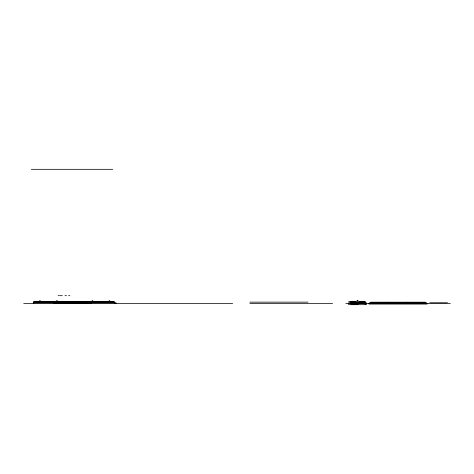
<?xml version="1.0" encoding="UTF-8"?>
<svg xmlns="http://www.w3.org/2000/svg" width="474" height="474" viewBox="0 0 474 474"><rect width="100%" height="100%" fill="white"/><g stroke="black" fill="none" stroke-linecap="round" stroke-linejoin="round"><path stroke-width="0.71" d="M91.446 303.413L91.446 302.145L33.328 302.145L33.328 302.756L116.047 302.756L116.047 303.413M91.446 302.756L91.446 302.151M366.337 303.413L366.337 302.756L348.692 302.756L348.692 304.675L366.337 304.675L366.337 304.018L365.033 304.018L365.033 303.419M56.779 302.927L53.805 302.856M350.191 303.413L364.85 303.407M357.923 300.658L357.106 300.617L357.911 300.617M357.147 300.623L357.846 300.629M350.191 302.756L364.832 302.163M39.543 300.629L40.361 300.617M56.548 300.629L57.366 300.617M31.302 169.325L112.717 169.325M58.148 295.681L59.374 295.681M60.02 295.681L62.325 295.681M64.974 295.681L66.431 295.681M68.665 295.681L69.868 295.681M114.175 301.541L33.938 301.541L33.98 302.756M348.692 301.541L350.926 301.541M365.01 301.541L359.76 301.802M38.684 301.802L55.588 301.814M55.754 301.802L58.533 301.802M90.836 301.802L93.621 301.541M93.858 301.814L110.691 301.802M350.57 301.814L365.01 301.814L365.01 302.673M90.901 301.867L95.126 301.867L95.126 301.541M33.938 302.104L114.127 302.104L114.127 302.756M110.691 302.145L114.785 302.145M249.881 302.151L307.999 302.151M351.927 302.145L365.685 302.145M371.261 302.489L371.089 302.282M388.372 302.519L407.747 302.519M91.446 302.661L73.938 302.661L73.938 303.413M429.776 302.756L447.42 302.756M53.698 302.856L56.88 302.856M60.696 303.176L61.241 303.176M85.942 303.176L86.487 303.176M350.944 303.176L351.489 303.176M363.534 303.176L364.079 303.176M23.7 303.413L232.669 303.413M249.881 303.413L332.6 303.413M345.819 303.413L450.3 303.413M352.502 303.923L357.882 303.923M353.527 304.053L356.833 304.053M353.598 304.118L356.768 304.118M354.066 304.19L353.699 304.118M355.026 304.19L354.155 304.118M357.485 300.682L357.135 300.664M109.008 300.617L109.826 300.682M92.003 300.617L92.821 300.682M427.115 303.413L427.115 304.065L368.997 304.065L368.997 303.413M426.505 303.413L426.505 302.756L369.607 302.756L369.607 303.413M425.243 302.756L425.243 302.193L370.869 302.193L370.869 302.756M407.747 302.193L407.747 303.52L388.372 303.52L388.372 302.193M370.218 302.756L370.218 303.413M365.685 303.413L365.685 304.018M365.033 302.803L365.033 304.018M357.882 302.803L357.882 304.675M356.673 304.118L355.227 304.19L355.18 302.803M355.944 302.803L355.944 304.675M355.844 304.675L354.534 304.675M355.281 301.802L351.927 301.541L351.927 304.024L350.926 304.024L350.926 302.803M354.416 302.803L354.416 304.675M352.502 302.803L352.502 304.675M114.738 302.756L114.738 303.413M113.517 301.541L113.517 302.104M110.033 302.104L110.033 302.756M100.855 301.814L100.855 302.673M95.784 301.541L95.784 302.756M90.836 301.541L90.901 302.868L57.164 302.868L57.164 301.867L52.94 301.867L52.94 301.541M90.184 302.104L90.184 302.756M87.945 301.541L87.945 301.837A0.978 0.978 0 0 0 88.472 301.541M87.56 301.541L87.56 301.837A0.978 0.978 0 0 1 87.032 301.541M87.246 302.163L87.246 302.756M85.012 302.163L85.012 302.756M73.725 301.541L73.725 303.413M69.115 301.541L69.115 303.413M68.795 301.541L68.795 303.413M66.253 303.413L64.742 303.413M65.975 301.541L65.975 303.413M65.027 301.541L65.027 303.413M64.357 302.163L64.357 302.756M62.698 301.541L62.698 301.837A0.978 0.978 0 0 0 63.226 301.541M62.313 301.541L62.313 301.837A0.978 0.978 0 0 1 61.78 301.541M58.598 302.163L58.598 302.756M57.881 302.104L57.881 302.756M56.951 301.541L56.951 302.791M53.627 301.541L53.627 302.791M38.033 302.104L38.033 302.756M34.549 301.541L34.549 302.104M33.328 302.145L33.328 303.413M62.698 301.63A0.776 0.776 0 0 1 62.313 301.63M87.945 301.63A0.776 0.776 0 0 1 87.56 301.63"/></g></svg>
